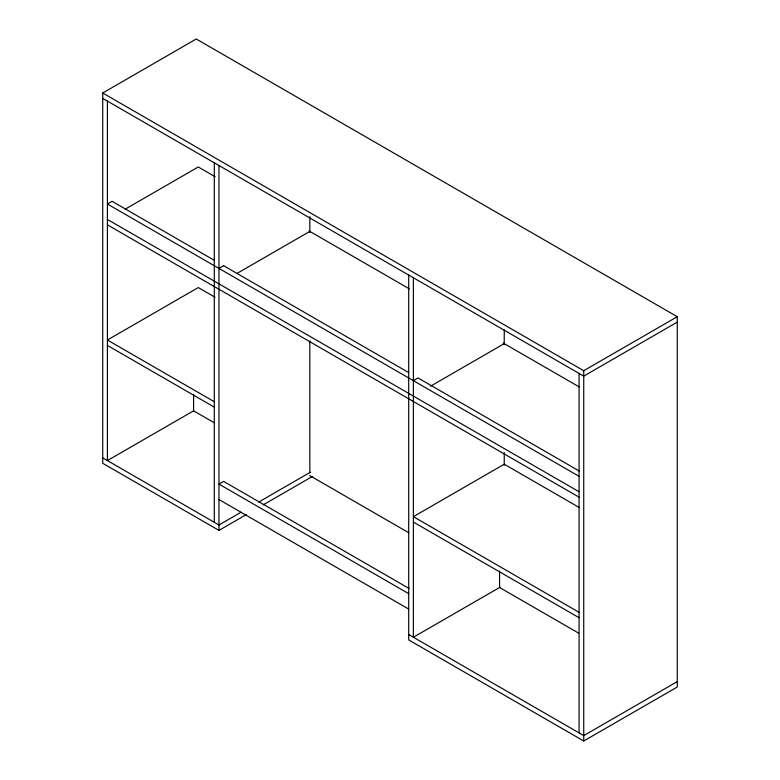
<?xml version="1.0" encoding="UTF-8"?>
<svg xmlns="http://www.w3.org/2000/svg" width="780" height="780" viewBox="0 0 780 780"><rect width="100%" height="100%" fill="white"/><g stroke="black" fill="none" stroke-linecap="round" stroke-linejoin="round"><path stroke-width="1.17" d="M246.295 514.625L218.975 530.4L102.726 463.291L102.726 92.995L196.258 39L677.274 316.709L677.274 687.005L583.742 741L408.71 639.941L408.71 275.057M125.161 209.186L198.266 166.978L215.143 176.728M218.975 268.427L223.645 265.726M237.149 273.351L309.835 231.397M193.586 394.378L193.586 410.836L107.406 460.59L107.406 101.098M413.38 380.669L418.06 377.969L579.52 471.188M430.521 386.197L504.241 343.639M241.04 512.255L218.975 524.999L102.726 457.889M258.658 502.086L310.401 472.212M263.113 504.923L312.507 476.404M102.726 92.995L583.742 370.715L677.274 316.709M677.274 322.111L583.742 376.116L102.726 98.397M500.068 587.203L413.38 637.24L413.38 277.758M677.274 681.603L583.742 735.599L408.71 634.54M309.055 230.948L409.295 288.824M503.207 343.044L579.179 386.899M214.432 260.403L112.076 201.308L107.406 204.009L579.062 476.317M223.928 265.882L408.584 372.499M107.406 219.434L579.062 491.751M107.406 224.835L579.062 497.152M215.026 297.238L198.266 287.557L107.406 340.012L214.295 401.729M579.169 507.468L504.241 464.207L413.38 516.672L579.062 612.329M107.406 345.413L214.295 407.131M413.38 522.064L579.062 617.721M309.562 475.478L408.769 532.75M193.586 410.836L214.549 422.935M578.711 633.184L499.561 587.486L499.561 571.028M409.168 588.52L223.645 481.416L218.975 484.117L408.71 593.658M218.975 499.541L408.71 609.082M583.742 370.715L583.742 741M579.062 373.415L579.062 732.898M504.241 329.706L504.241 344.721M504.241 452.566L504.241 465.368M309.835 216.635L309.835 232.479M309.835 340.938L309.835 472.543M218.975 165.516L218.975 530.4M214.295 162.815L214.295 522.298"/></g></svg>
